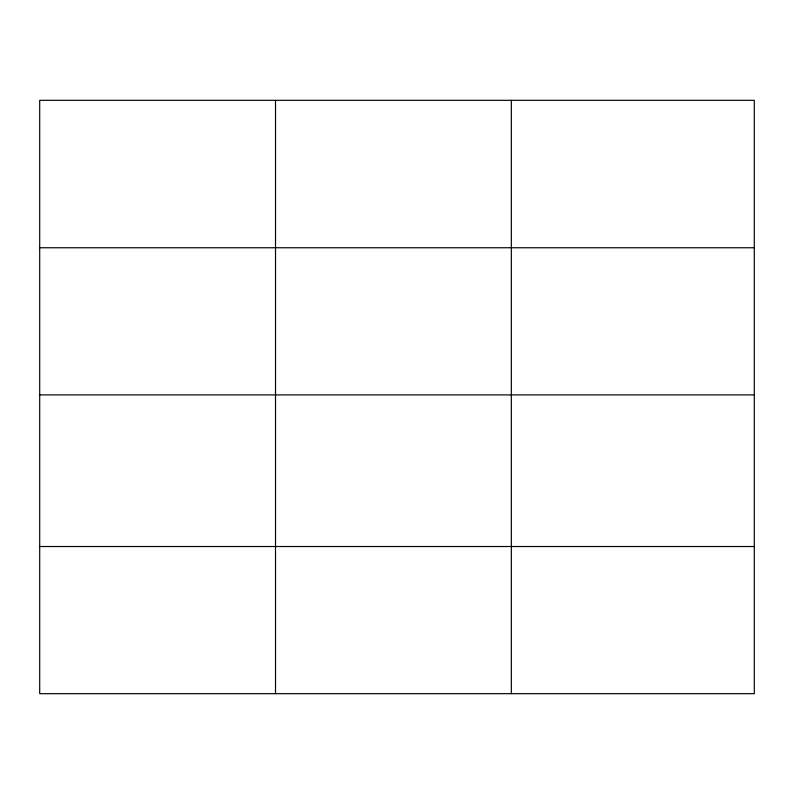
<?xml version="1.0" encoding="UTF-8"?>
<svg xmlns="http://www.w3.org/2000/svg" width="794" height="794" viewBox="0 0 794 794"><rect width="100%" height="100%" fill="white"/><g stroke="black" fill="none" stroke-linecap="round" stroke-linejoin="round"><path stroke-width="1.19" d="M754.3 394.906L754.3 100.322L39.7 100.322L39.7 693.678L754.3 693.678L754.3 394.906L39.7 394.906M39.7 247.748L754.3 247.748M39.7 546.52L754.3 546.52M511.336 100.322L511.336 693.678M275.518 100.322L275.518 693.678"/></g></svg>
